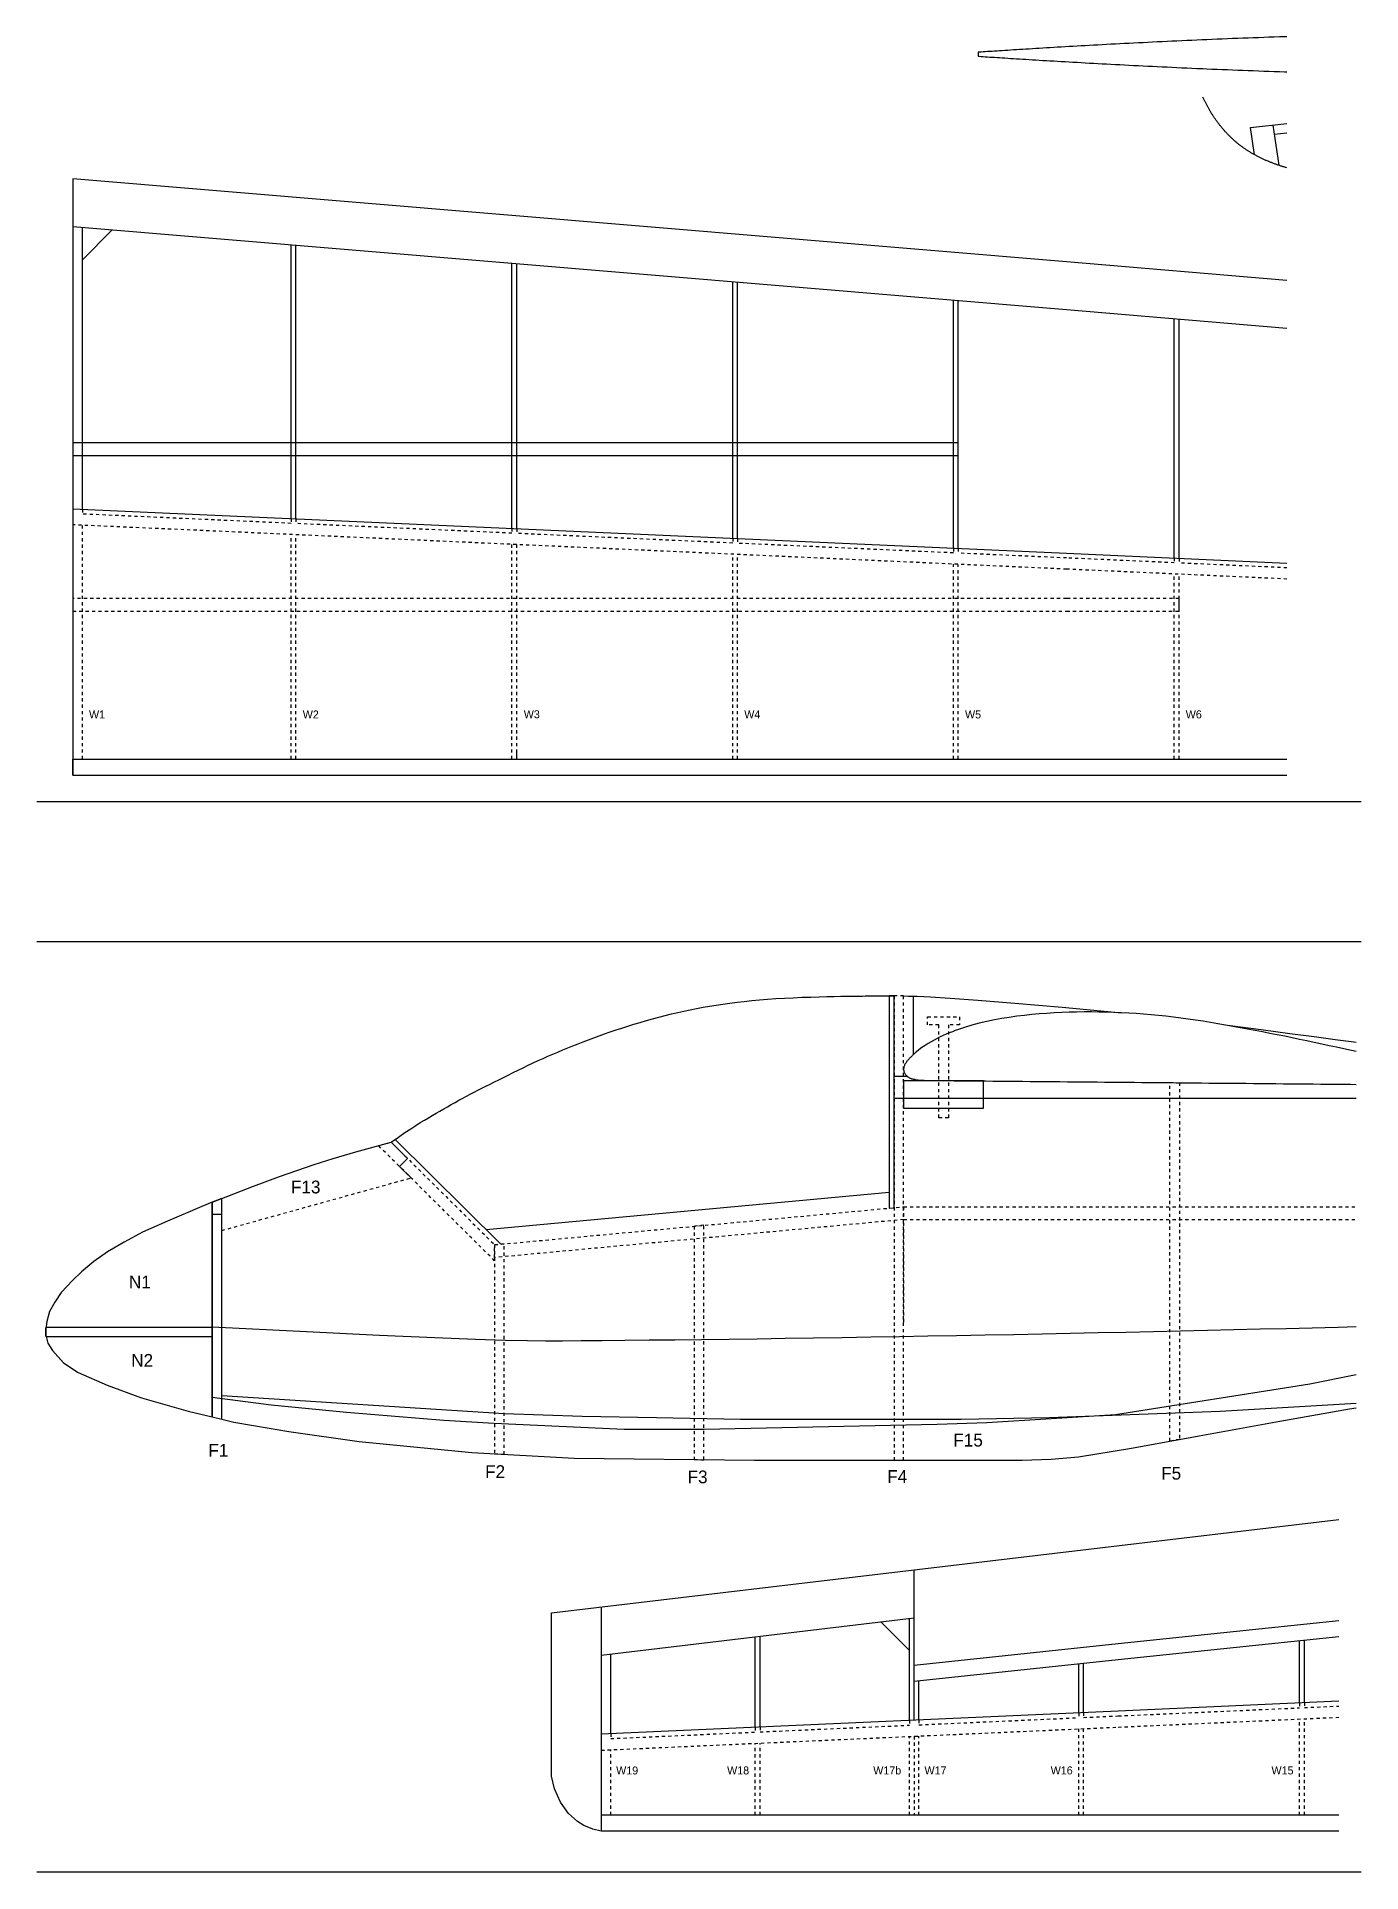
# Model space of a CAD drawing. Extents: x 177 to 1892, y 150 to 1101.
# Drawn here: x 177 to 591, y 150 to 723 of the extents above; entities that cross this region are included whole.
import ezdxf

# ---------------------------------------------------------------- set-up
doc = ezdxf.new("R2010")
doc.units = 0
doc.linetypes.add('JIS_02_1_0', pattern=[2, 1, -1])
doc.layers.add('SÄLJ', color=7, linetype='CONTINUOUS')

# ---------------------------------------------------------------- blocks, each defined once
blk = doc.blocks.new('*U77')
at = {"layer": 'SÄLJ', "color": 253}
blk.add_text('W15', height=2.5, dxfattribs=at).set_placement((562.92, 180.31))
blk = doc.blocks.new('*U78')
at = {"layer": 'SÄLJ', "color": 253}
blk.add_text('W16', height=2.5, dxfattribs=at).set_placement((493.95, 180.31))
blk = doc.blocks.new('*U79')
at = {"layer": 'SÄLJ', "color": 253}
blk.add_text('W17b', height=2.5, dxfattribs=at).set_placement((438.52, 180.31))
blk = doc.blocks.new('*U80')
at = {"layer": 'SÄLJ', "color": 253}
blk.add_text('W17', height=2.5, dxfattribs=at).set_placement((454.52, 180.3))
blk = doc.blocks.new('*U81')
at = {"layer": 'SÄLJ', "color": 253}
blk.add_text('W18', height=2.5, dxfattribs=at).set_placement((392.87, 180.31))
blk = doc.blocks.new('*U82')
at = {"layer": 'SÄLJ', "color": 253}
blk.add_text('W19', height=2.5, dxfattribs=at).set_placement((358.2, 180.3))
blk = doc.blocks.new('*U102')
at = {"layer": 'SÄLJ', "color": 253}
blk.add_text('W1', height=2.5, dxfattribs=at).set_placement((193.52, 510.13))
blk = doc.blocks.new('*U103')
at = {"layer": 'SÄLJ', "color": 253}
blk.add_text('W2', height=2.5, dxfattribs=at).set_placement((260.29, 510.13))
blk = doc.blocks.new('*U104')
at = {"layer": 'SÄLJ', "color": 253}
blk.add_text('W3', height=2.5, dxfattribs=at).set_placement((329.34, 510.19))
blk = doc.blocks.new('*U105')
at = {"layer": 'SÄLJ', "color": 253}
blk.add_text('W4', height=2.5, dxfattribs=at).set_placement((398.22, 510.14))
blk = doc.blocks.new('*U106')
at = {"layer": 'SÄLJ', "color": 253}
blk.add_text('W5', height=2.5, dxfattribs=at).set_placement((467.19, 510.14))
blk = doc.blocks.new('*U107')
at = {"layer": 'SÄLJ', "color": 253}
blk.add_text('W6', height=2.5, dxfattribs=at).set_placement((536.14, 510.15))
blk = doc.blocks.new('*U128')
at = {"layer": 'SÄLJ', "color": 253}
blk.add_text('F13', height=4, dxfattribs=at).set_placement((256.61, 361.79))
blk = doc.blocks.new('*U129')
at = {"layer": 'SÄLJ', "color": 253}
blk.add_text('N1', height=4, dxfattribs=at).set_placement((206, 332.12))
blk = doc.blocks.new('*U130')
at = {"layer": 'SÄLJ', "color": 253}
blk.add_text('F1', height=4, dxfattribs=at).set_placement((230.82, 279.53))
blk = doc.blocks.new('*U131')
at = {"layer": 'SÄLJ', "color": 253}
blk.add_text('F2', height=4, dxfattribs=at).set_placement((317.27, 272.89))
blk = doc.blocks.new('*U132')
at = {"layer": 'SÄLJ', "color": 253}
blk.add_text('F3', height=4, dxfattribs=at).set_placement((380.52, 271.24))
blk = doc.blocks.new('*U133')
at = {"layer": 'SÄLJ', "color": 253}
blk.add_text('F4', height=4, dxfattribs=at).set_placement((442.89, 271.35))
blk = doc.blocks.new('*U134')
at = {"layer": 'SÄLJ', "color": 253}
blk.add_text('F5', height=4, dxfattribs=at).set_placement((528.47, 272.38))
blk = doc.blocks.new('*U135')
at = {"layer": 'SÄLJ', "color": 253}
blk.add_text('N2', height=4, dxfattribs=at).set_placement((206.71, 307.63))
blk = doc.blocks.new('*U136')
at = {"layer": 'SÄLJ', "color": 253}
blk.add_text('F15', height=4, dxfattribs=at).set_placement((463.54, 282.72))

msp = doc.modelspace()

# ---------------------------------------------------------------- linework, layer by layer
at = {"layer": 'SÄLJ'}
for p, q in [((563.32, 695.48), (565.18, 682.92)), ((567.77, 692.93), (563.76, 692.51)), ((188.46, 678.67), (188.46, 492.45)), ((498.9, 652.73), (188.46, 678.67)), ((188.46, 678.67), (188.46, 663.67)), ((498.9, 637.73), (188.46, 663.67)), ((191.46, 575.49), (191.46, 663.42)), ((191.46, 653.42), (200.68, 662.65)), ((256.67, 572.57), (256.67, 657.97)), ((258.17, 572.51), (258.17, 657.85)), ((325.64, 569.49), (325.64, 652.21)), ((327.14, 569.43), (327.14, 652.08)), ((567.77, 646.97), (498.9, 652.73)), ((394.61, 566.41), (394.61, 646.44)), ((396.11, 566.35), (396.11, 646.32)), ((463.57, 563.33), (463.57, 640.68)), ((465.07, 563.27), (465.07, 640.55)), ((567.77, 631.97), (498.9, 637.73)), ((532.54, 560.25), (532.54, 634.91)), ((534.04, 560.19), (534.04, 634.79)), ((465.07, 596.23), (188.46, 596.23)), ((188.46, 592.23), (465.07, 592.23)), ((465.07, 592.23), (465.07, 596.23)), ((188.46, 575.62), (498.9, 561.76)), ((498.9, 561.76), (567.77, 558.68)), ((534.04, 543.65), (534.04, 547.65)), ((327.14, 497.45), (327.14, 500.45)), ((188.46, 492.45), (188.46, 497.45)), ((188.46, 497.45), (498.9, 497.45)), ((498.9, 497.45), (567.77, 497.45)), ((451.01, 423.4), (451.01, 405.11)), ((289.16, 378.66), (322.18, 345.92)), ((290.57, 370.15), (294.12, 366.63)), ((317.57, 350.49), (443.51, 362.19)), ((232.03, 291.99), (232.03, 294.99)), ((337.99, 230.78), (584, 259.9)), ((451.3, 197.25), (451.3, 244.19)), ((337.99, 179.8), (337.99, 230.78)), ((353.51, 232.61), (353.51, 162.61)), ((353.51, 217.61), (451.3, 229.19)), ((449.8, 219.01), (440.86, 227.96)), ((449.8, 197.18), (449.8, 229.01)), ((515.05, 221.16), (584, 228.41)), ((356.51, 193.01), (356.51, 217.97)), ((401.66, 195.03), (401.66, 223.31)), ((403.16, 195.1), (403.16, 223.49)), ((451.3, 214.46), (515.05, 221.16)), ((515.05, 216.16), (584, 223.41)), ((571.7, 202.62), (571.7, 222.12)), ((573.2, 202.69), (573.2, 222.28)), ((451.3, 209.46), (515.05, 216.16)), ((502.73, 199.54), (502.73, 214.87)), ((504.23, 199.61), (504.23, 215.03)), ((452.8, 197.31), (452.8, 209.62)), ((584, 203.17), (515.05, 200.09)), ((515.05, 200.09), (353.51, 192.88)), ((515.05, 167.61), (353.51, 167.61)), ((584, 167.61), (515.05, 167.61))]:
    msp.add_line(p, q, dxfattribs=at)
at = {"layer": 'SÄLJ', "linetype": 'JIS_02_1_0'}
for p, q in [((191.46, 575.49), (191.46, 573.99)), ((256.67, 571.07), (191.46, 573.99)), ((498.9, 556.76), (188.46, 570.62)), ((191.46, 497.45), (191.46, 570.49)), ((256.67, 572.57), (256.67, 571.07)), ((258.17, 572.51), (258.17, 571.01)), ((325.64, 567.99), (258.17, 571.01)), ((325.64, 569.49), (325.64, 567.99)), ((327.14, 569.43), (327.14, 567.93)), ((394.61, 564.91), (327.14, 567.93)), ((256.67, 497.45), (256.67, 567.57)), ((258.17, 497.45), (258.17, 567.51)), ((325.64, 497.45), (325.64, 564.49)), ((327.14, 497.45), (327.14, 564.43)), ((394.61, 566.41), (394.61, 564.91)), ((396.11, 566.35), (396.11, 564.85)), ((463.57, 561.83), (396.11, 564.85)), ((463.57, 563.33), (463.57, 561.83)), ((465.07, 563.27), (465.07, 561.77)), ((394.61, 497.45), (394.61, 561.41)), ((396.11, 497.45), (396.11, 561.35)), ((463.57, 497.45), (463.57, 558.33)), ((498.9, 560.26), (465.07, 561.77)), ((465.07, 497.45), (465.07, 558.27)), ((532.54, 558.75), (498.9, 560.26)), ((567.77, 553.68), (498.9, 556.76)), ((532.54, 560.25), (532.54, 558.75)), ((534.04, 560.19), (534.04, 558.69)), ((567.77, 557.18), (534.04, 558.69)), ((532.54, 497.45), (532.54, 555.25)), ((534.04, 497.45), (534.04, 555.19)), ((498.9, 547.65), (188.46, 547.65)), ((534.04, 547.65), (498.9, 547.65)), ((188.46, 543.65), (498.9, 543.65)), ((498.9, 543.65), (534.04, 543.65)), ((235.03, 350.21), (294.12, 366.63)), ((448.01, 357.61), (589.34, 357.61)), ((448.01, 353.61), (589.34, 353.61)), ((448.01, 352.61), (448.01, 320.61)), ((515.05, 198.59), (571.7, 201.12)), ((571.7, 202.62), (571.7, 201.12)), ((573.2, 202.69), (573.2, 201.19)), ((573.2, 201.19), (584, 201.67)), ((353.51, 187.88), (515.05, 195.09)), ((401.66, 195.03), (401.66, 193.53)), ((403.16, 193.6), (449.8, 195.68)), ((403.16, 195.1), (403.16, 193.6)), ((449.8, 197.18), (449.8, 195.68)), ((452.8, 195.81), (502.73, 198.04)), ((452.8, 197.31), (452.8, 195.81)), ((502.73, 199.54), (502.73, 198.04)), ((504.23, 199.61), (504.23, 198.11)), ((504.23, 198.11), (515.05, 198.59)), ((515.05, 195.09), (584, 198.17)), ((571.7, 167.61), (571.7, 197.62)), ((573.2, 167.61), (573.2, 197.69)), ((356.51, 191.51), (401.66, 193.53)), ((356.51, 193.01), (356.51, 191.51)), ((401.66, 167.61), (401.66, 190.03)), ((403.16, 167.61), (403.16, 190.1)), ((449.8, 167.61), (449.8, 192.18)), ((451.3, 192.25), (451.3, 167.61)), ((452.8, 167.61), (452.8, 192.31)), ((502.73, 167.61), (502.73, 194.54)), ((504.23, 167.61), (504.23, 194.61)), ((356.51, 167.61), (356.51, 188.01))]:
    msp.add_line(p, q, dxfattribs=at)
at = {"layer": 'SÄLJ', "linetype": 'CONTINUOUS'}
for points in [[(567.77, 723.07), (567.03, 723.05), (565.4, 722.99), (563.76, 722.94), (562.13, 722.88), (560.5, 722.83), (558.87, 722.77), (557.24, 722.71), (555.61, 722.65), (553.99, 722.59), (552.37, 722.52), (550.76, 722.46), (549.15, 722.4), (547.54, 722.33), (545.94, 722.27), (544.34, 722.2), (542.75, 722.13), (541.17, 722.06)], [(541.17, 722.06), (539.59, 721.99), (538.02, 721.92), (536.46, 721.85), (534.91, 721.78), (533.36, 721.71), (531.82, 721.64), (530.29, 721.57), (528.77, 721.5), (527.26, 721.42), (525.76, 721.35), (524.27, 721.28), (522.8, 721.2), (521.33, 721.13), (519.87, 721.06), (518.43, 720.98), (517, 720.91), (515.58, 720.84), (514.17, 720.76), (512.78, 720.69), (511.4, 720.62), (510.04, 720.54), (508.69, 720.47), (507.35, 720.4), (506.03, 720.32), (504.73, 720.25), (503.44, 720.18), (502.17, 720.11), (500.91, 720.04), (499.67, 719.97), (498.45, 719.9), (497.24, 719.83), (496.06, 719.76), (494.88, 719.69), (493.73, 719.62), (492.6, 719.55), (491.48, 719.49), (490.39, 719.42), (489.31, 719.35), (488.26, 719.29), (487.22, 719.23), (486.2, 719.16), (485.21, 719.1), (484.23, 719.04), (483.27, 718.98), (482.34, 718.92), (481.43, 718.86), (480.54, 718.81), (479.67, 718.75), (478.82, 718.7), (478, 718.64), (477.19, 718.59), (476.41, 718.54), (475.65, 718.49), (474.92, 718.44), (474.21, 718.4), (473.52, 718.35), (472.86, 718.31), (472.22, 718.26), (471.6, 718.22), (471.25, 718.2), (471.25, 716.98), (471.6, 716.95), (472.22, 716.91), (472.86, 716.87), (473.52, 716.82), (474.21, 716.78), (474.92, 716.73), (475.65, 716.68), (476.41, 716.63), (477.19, 716.58), (478, 716.53), (478.82, 716.48), (479.67, 716.42), (480.54, 716.37), (481.43, 716.31), (482.34, 716.25), (483.27, 716.19), (484.23, 716.13), (485.21, 716.07), (486.2, 716.01), (487.22, 715.95), (488.26, 715.88), (489.31, 715.82), (490.39, 715.76), (491.48, 715.69), (492.6, 715.62), (493.73, 715.55), (494.88, 715.49), (496.06, 715.42), (497.24, 715.35), (498.45, 715.28), (499.67, 715.21), (500.91, 715.14), (502.17, 715.07), (503.44, 715), (504.73, 714.92), (506.03, 714.85), (507.35, 714.78), (508.69, 714.71), (510.04, 714.63), (511.4, 714.56), (512.78, 714.48), (514.17, 714.41), (515.58, 714.34), (517, 714.26), (518.43, 714.19), (519.87, 714.12), (521.33, 714.04), (522.8, 713.97), (524.27, 713.9), (525.76, 713.82), (527.26, 713.75), (528.77, 713.68), (530.29, 713.61), (531.82, 713.53), (533.36, 713.46), (534.91, 713.39), (536.46, 713.32), (538.02, 713.25), (539.59, 713.18), (541.17, 713.11), (541.52, 713.1)], [(541.52, 713.1), (542.75, 713.04), (544.34, 712.98), (545.94, 712.91), (547.54, 712.84), (549.15, 712.78), (550.76, 712.71), (552.37, 712.65), (553.99, 712.59), (555.61, 712.53), (557.24, 712.47), (558.87, 712.41), (560.5, 712.35), (562.13, 712.29), (563.76, 712.24), (565.4, 712.18), (567.03, 712.13), (567.77, 712.1)], [(589.34, 406.09), (587.89, 406.41), (585.57, 406.92), (583.26, 407.43), (580.94, 407.93), (578.63, 408.43), (576.31, 408.92), (574, 409.41), (571.68, 409.9), (569.36, 410.38), (567.05, 410.85), (564.73, 411.32), (562.42, 411.77), (560.1, 412.23), (557.78, 412.67), (555.46, 413.11), (553.15, 413.54), (550.83, 413.97), (548.51, 414.38), (546.2, 414.78), (543.88, 415.17), (541.55, 415.54), (539.24, 415.9), (536.92, 416.23), (534.6, 416.55), (532.27, 416.84), (529.96, 417.1), (527.63, 417.34), (525.31, 417.56), (522.98, 417.75), (520.66, 417.93), (518.34, 418.08), (516.01, 418.21), (513.68, 418.31), (511.36, 418.39), (509.03, 418.44), (506.7, 418.46), (504.37, 418.46), (502.04, 418.42), (499.71, 418.37), (497.38, 418.28), (495.05, 418.16), (492.71, 418.02), (490.38, 417.84), (488.05, 417.62), (485.72, 417.38), (483.37, 417.1), (481.03, 416.77), (478.69, 416.4), (476.37, 415.98), (474, 415.48), (471.64, 414.93), (469.31, 414.3), (466.99, 413.6), (466.04, 413.29), (465.1, 412.97), (464.16, 412.63), (463.23, 412.27), (462.28, 411.89), (461.33, 411.49), (460.39, 411.08), (459.46, 410.64), (458.5, 410.17), (457.55, 409.67), (456.61, 409.16), (455.68, 408.61), (454.7, 407.98), (453.73, 407.32), (452.79, 406.62), (451.89, 405.88), (451.76, 405.78), (451.64, 405.67), (451.52, 405.57), (451.4, 405.46), (451.28, 405.35), (451.16, 405.25), (451.04, 405.14), (450.92, 405.03), (450.81, 404.91), (450.69, 404.8), (450.57, 404.69), (450.45, 404.57), (450.33, 404.45), (450.21, 404.33), (450.09, 404.21), (449.98, 404.09), (449.82, 403.92), (449.66, 403.75), (449.51, 403.58), (449.36, 403.41), (449.21, 403.23), (449.06, 403.06), (448.92, 402.87), (448.79, 402.69), (448.66, 402.5), (448.54, 402.31), (448.43, 402.12), (448.33, 401.92), (448.24, 401.73), (448.17, 401.53), (448.1, 401.33), (448.05, 401.13), (448.02, 400.93), (448, 400.72), (448, 400.52), (448.01, 400.32), (448.05, 400.13), (448.09, 399.95), (448.15, 399.77), (448.22, 399.59), (448.3, 399.42), (448.4, 399.24), (448.5, 399.07), (448.62, 398.91), (448.74, 398.76), (448.87, 398.61), (449.02, 398.46), (449.16, 398.33), (449.32, 398.2), (449.48, 398.09), (449.64, 397.98), (449.81, 397.88), (449.92, 397.83), (450.03, 397.78), (450.14, 397.74), (450.26, 397.69), (450.37, 397.66), (450.48, 397.62), (450.6, 397.59), (450.72, 397.56), (450.83, 397.54), (450.95, 397.52), (451.07, 397.49), (451.19, 397.47), (451.31, 397.46), (451.43, 397.44), (451.54, 397.42), (451.66, 397.41), (452.59, 397.3), (453.52, 397.2), (454.45, 397.13), (455.38, 397.08), (456.31, 397.06), (457.24, 397.06), (458.17, 397.06), (459.11, 397.06), (460.04, 397.06), (460.97, 397.04), (461.9, 397.03), (462.83, 397.01), (463.76, 397), (464.69, 396.99), (465.62, 396.99), (466.56, 396.98), (468.88, 396.96), (471.21, 396.94), (473.54, 396.92), (475.87, 396.89), (478.2, 396.87), (480.52, 396.85), (482.85, 396.83), (485.18, 396.81), (487.51, 396.79), (489.83, 396.77), (492.16, 396.75), (494.49, 396.72), (496.82, 396.7), (499.15, 396.68), (501.47, 396.66), (503.8, 396.64), (506.13, 396.62), (508.46, 396.6), (510.79, 396.57), (513.12, 396.55), (515.44, 396.53), (517.77, 396.51), (520.1, 396.49), (522.43, 396.47), (524.76, 396.45), (527.08, 396.42), (529.41, 396.4), (531.74, 396.38), (534.07, 396.36), (536.4, 396.34), (538.72, 396.32), (541.05, 396.3), (543.38, 396.27), (545.71, 396.25), (548.03, 396.23), (550.36, 396.21), (552.69, 396.19), (555.02, 396.17), (557.35, 396.15), (559.67, 396.12), (562, 396.1), (564.33, 396.08), (566.66, 396.06), (568.99, 396.04), (571.31, 396.02), (573.64, 396), (575.97, 395.97), (578.3, 395.95), (580.63, 395.93), (582.95, 395.91), (585.28, 395.89), (587.61, 395.87), (589.34, 395.85)]]:
    msp.add_lwpolyline(points, dxfattribs=at)
at = {"layer": 'SÄLJ'}
for points in [[(557.61, 686.21), (556.35, 694.74), (567.77, 695.95)], [(557.61, 686.21), (556.35, 694.74), (567.77, 695.95)], [(188.46, 492.45), (498.9, 492.45)], [(498.9, 492.45), (567.77, 492.45)], [(287.91, 377.78), (290.21, 379.4), (292.23, 380.79), (294.02, 381.97), (295.6, 383), (297.02, 383.89), (298.33, 384.68), (299.55, 385.41), (300.74, 386.11), (301.93, 386.8), (303.12, 387.5), (304.32, 388.19), (305.51, 388.88), (306.71, 389.56), (307.9, 390.23), (309.08, 390.89), (310.27, 391.53), (311.44, 392.16), (312.62, 392.78), (313.81, 393.39), (315.02, 394), (316.24, 394.62), (317.5, 395.26), (318.81, 395.91), (320.15, 396.59), (321.55, 397.29), (323, 398.02), (324.49, 398.77), (326.01, 399.53), (327.55, 400.3), (329.11, 401.06), (330.67, 401.81), (332.24, 402.55), (333.8, 403.26), (335.35, 403.96), (336.91, 404.64), (338.46, 405.3), (340.01, 405.95), (341.57, 406.59), (343.14, 407.22), (344.72, 407.85), (346.31, 408.48), (347.92, 409.11), (349.56, 409.74), (351.21, 410.36), (352.9, 410.98), (354.61, 411.6), (356.37, 412.22), (358.16, 412.83), (360, 413.43), (361.87, 414.04), (363.77, 414.63), (365.7, 415.21), (367.64, 415.77), (369.6, 416.32), (371.56, 416.85), (373.52, 417.35), (375.48, 417.84), (377.43, 418.29), (379.38, 418.73), (381.35, 419.14), (383.33, 419.53), (385.34, 419.91), (387.38, 420.26), (389.45, 420.6), (391.57, 420.92), (393.74, 421.22), (395.96, 421.51), (398.24, 421.77), (400.59, 422.02), (403.02, 422.25), (405.53, 422.45), (408.13, 422.63), (410.81, 422.78), (413.54, 422.92), (416.28, 423.03), (418.97, 423.12), (421.58, 423.2), (424.05, 423.27), (426.34, 423.32), (428.4, 423.36), (430.21, 423.39), (431.77, 423.41), (433.1, 423.43), (434.22, 423.44), (435.16, 423.44), (435.95, 423.45), (436.6, 423.45), (437.13, 423.45), (437.58, 423.45), (437.94, 423.45), (438.22, 423.45), (438.45, 423.45), (438.63, 423.45), (438.76, 423.45), (438.86, 423.45), (438.93, 423.45), (439, 423.45), (439.06, 423.45), (439.12, 423.45), (439.2, 423.45), (439.31, 423.45), (439.45, 423.45), (439.64, 423.45), (439.88, 423.45), (440.18, 423.45), (440.56, 423.45), (441.03, 423.45), (441.59, 423.45), (442.26, 423.45), (443.05, 423.45), (443.96, 423.45), (445.01, 423.45)], [(445.01, 423.45), (443.51, 423.45), (443.51, 357.19), (445.01, 357.33), (445.01, 423.45)], [(448.01, 423.45), (449.55, 423.44), (452.19, 423.36), (456.38, 423.17), (462.57, 422.79), (471.2, 422.17), (482.71, 421.23), (497.53, 419.93), (516.13, 418.2)], [(589.34, 408.91), (588.64, 409), (582.85, 409.78), (576.29, 410.65), (568.68, 411.66), (559.74, 412.85), (549.2, 414.26)], [(589.34, 391.39), (445.01, 391.39), (445.01, 398.39), (449.1, 398.39), (449.16, 398.33), (449.32, 398.2), (449.48, 398.09), (449.64, 397.98), (449.81, 397.88), (449.92, 397.83), (450.03, 397.78), (450.14, 397.74), (450.26, 397.69), (450.37, 397.66), (450.48, 397.62), (450.6, 397.59), (450.72, 397.56), (450.83, 397.54), (450.95, 397.52), (451.07, 397.49), (451.19, 397.47), (451.31, 397.46), (451.43, 397.44), (451.54, 397.42), (451.66, 397.41), (452.59, 397.3), (453.52, 397.2), (454.45, 397.13), (455.38, 397.08), (456.31, 397.06), (457.24, 397.06), (458.17, 397.06), (459.11, 397.06), (460.04, 397.06), (460.97, 397.04), (461.9, 397.03), (462.83, 397.01), (463.76, 397), (465.62, 396.99), (466.56, 396.98), (473.54, 396.92), (482.85, 396.83), (492.16, 396.75), (510.79, 396.57), (524.76, 396.45), (545.71, 396.25), (568.99, 396.04), (585.28, 395.89), (589.34, 395.85)], [(235.03, 350.21), (235.03, 355.21), (232.03, 355.21), (232.03, 359.01), (235.03, 360.21), (244.89, 364.05), (253.03, 367.03), (263.87, 370.81), (269.76, 372.72), (276.87, 374.78), (287.91, 377.78), (293.07, 372.67), (290.57, 370.15), (294.12, 366.63)], [(232.03, 359.01), (232.03, 291.99), (235.03, 291.27), (235.03, 360.21), (232.03, 359.01)], [(232.03, 319.97), (232.03, 316.97), (180.16, 316.97), (180.03, 317.49), (180.03, 319.46), (180.11, 319.97), (232.03, 319.97)], [(589.34, 320.08), (583.76, 319.94), (575.61, 319.74), (567.49, 319.54), (559.35, 319.34), (551.17, 319.15), (542.91, 318.95), (534.53, 318.76), (526.05, 318.57), (517.47, 318.38), (508.8, 318.2), (500.05, 318.01), (491.25, 317.83), (482.39, 317.65), (473.49, 317.48), (464.57, 317.31), (455.62, 317.15), (446.67, 316.99), (437.73, 316.84), (428.8, 316.7), (419.9, 316.56), (411.04, 316.43), (402.23, 316.31), (393.49, 316.19), (384.91, 316.09), (376.56, 316), (368.53, 315.91), (360.92, 315.84), (353.8, 315.77), (347.27, 315.72), (341.42, 315.68), (336.13, 315.65), (330.55, 315.69), (323.63, 315.84), (314.31, 316.15), (301.54, 316.66), (284.27, 317.44), (261.45, 318.53), (232.03, 319.97)], [(589.34, 305.1), (574.87, 302.18), (514.2, 292.62), (474, 290.18), (458.49, 289.59), (385.71, 288.01), (360.67, 288.01), (320.12, 289.87), (304.35, 290.91), (273.94, 293.32), (250.45, 295.62), (232.03, 297.99), (232.03, 294.99), (232.03, 291.99), (235.03, 291.27), (238.81, 290.37), (255.97, 287.38), (277.91, 284.31), (313.1, 280.87), (345.08, 279.08), (401.43, 278.43), (485.01, 278.43), (494.15, 278.74), (502.67, 279.51), (519.21, 282.21), (540.29, 286.09), (565.57, 290.69), (587.31, 294.48), (589.34, 294.81)], [(235.03, 298.66), (323.24, 293.06), (347.56, 292.21), (370.84, 291.77), (397.04, 291.27), (437.14, 291.27), (465.95, 291.27), (493.47, 291.83), (546.86, 293.79), (589.34, 296.26)], [(232.03, 291.99), (232.03, 294.99)], [(235.03, 291.27), (238.81, 290.37), (255.97, 287.38), (277.91, 284.31), (313.1, 280.87), (345.08, 279.08), (401.43, 278.43), (485.01, 278.43), (494.15, 278.74), (502.67, 279.51), (519.21, 282.21), (540.29, 286.09), (565.57, 290.69), (587.31, 294.48), (589.34, 294.81)], [(515.05, 162.61), (353.51, 162.61), (350.87, 163.17), (348.14, 164.33), (346.13, 165.62), (343.29, 168.14), (340.77, 171.68), (338.89, 175.86), (337.99, 179.8)], [(584, 162.61), (515.05, 162.61)]]:
    msp.add_lwpolyline(points, dxfattribs=at)
at = {"layer": 'SÄLJ', "color": 3}
for points in [[(590.98, 484.05), (177.18, 484.05)], [(177.18, 440.45), (590.98, 440.45)], [(590.98, 149.75), (177.18, 149.75)]]:
    msp.add_lwpolyline(points, dxfattribs=at)
at = {"layer": 'SÄLJ', "linetype": 'JIS_02_1_0'}
for points in [[(445.01, 423.45), (445.01, 278.43), (448.01, 278.43), (448.01, 423.45), (445.01, 423.45)], [(531.18, 396.39), (534.18, 396.36), (534.18, 284.97), (531.18, 284.42), (531.18, 396.39)], [(448.01, 353.61), (320.24, 341.74), (320.24, 345.74), (448.01, 357.61), (448.01, 353.61)], [(382.62, 351.54), (382.62, 278.65), (385.62, 278.61), (385.62, 351.82), (382.62, 351.54)], [(320.24, 345.74), (320.24, 280.47), (323.24, 280.3), (323.24, 346.02), (320.24, 345.74)]]:
    msp.add_lwpolyline(points, dxfattribs=at)
for points in [[(455.51, 416.89), (465.51, 416.89), (465.51, 414.39), (462.01, 414.39), (462.01, 385.39), (459.01, 385.39), (459.01, 414.39), (455.51, 414.39)], [(320.24, 340.74), (283.95, 376.71), (287.91, 377.78), (320.24, 345.74)]]:
    msp.add_lwpolyline(points, close=True, dxfattribs=at)
at = {"layer": 'SÄLJ'}
for points in [[(448.01, 396.92), (448.01, 388.39), (473.01, 388.39), (473.01, 396.92), (448.01, 396.92)], [(232.03, 359.01), (228.76, 357.7), (218.03, 353.11), (210.28, 349.65), (204.49, 346.59), (199.28, 343.49), (195.03, 340.48), (191.17, 337.32), (188.36, 334.57), (184.82, 330.84), (182.81, 327.83), (181.22, 324.95), (180.38, 321.81), (180.03, 319.46), (180.03, 317.49), (180.65, 315.02), (182.15, 312.7), (185.57, 308.85), (190.13, 305.86), (199.18, 301.93), (209.95, 297.92), (224.55, 293.77), (232.03, 291.99)]]:
    msp.add_lwpolyline(points, close=True, dxfattribs=at)
msp.add_polyline3d([(567.77, 682.1, 0), (567.53, 682.17, 0), (567.3, 682.24, 0), (567.06, 682.32, 0), (566.82, 682.39, 0), (566.59, 682.46, 0), (566.35, 682.53, 0), (566.12, 682.61, 0), (565.89, 682.68, 0), (565.65, 682.76, 0), (565.42, 682.84, 0), (565.19, 682.91, 0), (564.96, 682.99, 0), (564.73, 683.07, 0), (564.5, 683.15, 0), (564.28, 683.23, 0), (564.05, 683.31, 0), (563.83, 683.4, 0), (563.6, 683.48, 0), (563.38, 683.56, 0), (563.15, 683.65, 0), (562.93, 683.74, 0), (562.71, 683.82, 0), (562.49, 683.91, 0), (562.27, 684, 0), (562.05, 684.09, 0), (561.84, 684.18, 0), (561.62, 684.27, 0), (561.4, 684.36, 0), (561.19, 684.45, 0), (560.98, 684.55, 0), (560.76, 684.64, 0), (560.55, 684.74, 0), (560.34, 684.83, 0), (560.13, 684.93, 0), (559.92, 685.03, 0), (559.72, 685.13, 0), (559.51, 685.23, 0), (559.3, 685.33, 0), (559.1, 685.43, 0), (558.89, 685.53, 0), (558.69, 685.63, 0), (558.49, 685.74, 0), (558.29, 685.85, 0), (558.09, 685.95, 0), (557.89, 686.06, 0), (557.69, 686.17, 0), (557.49, 686.28, 0), (557.3, 686.39, 0), (557.1, 686.5, 0), (556.91, 686.61, 0), (556.72, 686.72, 0), (556.52, 686.84, 0), (556.33, 686.95, 0), (556.14, 687.07, 0), (555.96, 687.18, 0), (555.77, 687.3, 0), (555.58, 687.42, 0), (555.4, 687.54, 0), (555.21, 687.66, 0), (555.03, 687.78, 0), (554.85, 687.91, 0), (554.66, 688.03, 0), (554.48, 688.15, 0), (554.3, 688.28, 0), (554.12, 688.41, 0), (553.95, 688.53, 0), (553.77, 688.66, 0), (553.6, 688.79, 0), (553.42, 688.92, 0), (553.25, 689.05, 0), (553.08, 689.19, 0), (552.9, 689.32, 0), (552.73, 689.45, 0), (552.56, 689.59, 0), (552.39, 689.72, 0), (552.23, 689.86, 0), (552.06, 690, 0), (551.89, 690.14, 0), (551.73, 690.27, 0), (551.57, 690.42, 0), (551.4, 690.56, 0), (551.24, 690.7, 0), (551.08, 690.84, 0), (550.92, 690.99, 0), (550.76, 691.13, 0), (550.61, 691.28, 0), (550.45, 691.42, 0), (550.29, 691.57, 0), (550.14, 691.72, 0), (549.98, 691.87, 0), (549.83, 692.02, 0), (549.68, 692.17, 0), (549.53, 692.32, 0), (549.38, 692.48, 0), (549.23, 692.63, 0), (549.08, 692.78, 0), (548.93, 692.94, 0), (548.78, 693.1, 0), (548.64, 693.25, 0), (548.49, 693.41, 0), (548.35, 693.57, 0), (548.21, 693.73, 0), (548.07, 693.89, 0), (547.92, 694.05, 0), (547.78, 694.21, 0), (547.64, 694.38, 0), (547.51, 694.54, 0), (547.37, 694.71, 0), (547.23, 694.87, 0), (547.1, 695.04, 0), (546.96, 695.21, 0), (546.83, 695.37, 0), (546.7, 695.54, 0), (546.56, 695.71, 0), (546.43, 695.88, 0), (546.3, 696.06, 0), (546.17, 696.23, 0), (546.04, 696.4, 0), (545.92, 696.58, 0), (545.79, 696.75, 0), (545.66, 696.93, 0), (545.54, 697.1, 0), (545.42, 697.28, 0), (545.29, 697.46, 0), (545.17, 697.64, 0), (545.05, 697.82, 0), (544.93, 698, 0), (544.81, 698.18, 0), (544.69, 698.36, 0), (544.57, 698.55, 0), (544.46, 698.73, 0), (544.34, 698.92, 0), (544.23, 699.1, 0), (544.11, 699.29, 0), (544, 699.48, 0), (543.88, 699.66, 0), (543.77, 699.85, 0), (543.66, 700.04, 0), (543.55, 700.23, 0), (543.44, 700.42, 0), (543.33, 700.62, 0), (543.23, 700.81, 0), (543.12, 701, 0), (543.01, 701.2, 0), (542.91, 701.39, 0), (542.8, 701.59, 0), (542.7, 701.78, 0), (542.6, 701.98, 0), (542.5, 702.18, 0), (542.39, 702.38, 0), (542.29, 702.58, 0), (542.19, 702.78, 0), (542.1, 702.98, 0), (542, 703.18, 0), (541.9, 703.38, 0), (541.8, 703.59, 0), (541.71, 703.79, 0), (541.62, 704, 0), (541.52, 704.2, 0)], dxfattribs=at)

# ---------------------------------------------------------------- block references
at = {"layer": 'SÄLJ', "color": 3}
for name in ['*U102', '*U103', '*U104', '*U105', '*U106', '*U107', '*U128', '*U129', '*U135', '*U136', '*U130', '*U131', '*U132', '*U133', '*U134', '*U82', '*U81', '*U79', '*U80', '*U78', '*U77']:
    msp.add_blockref(name, (0, 0), dxfattribs=at)

doc.saveas('drawing.dxf')
